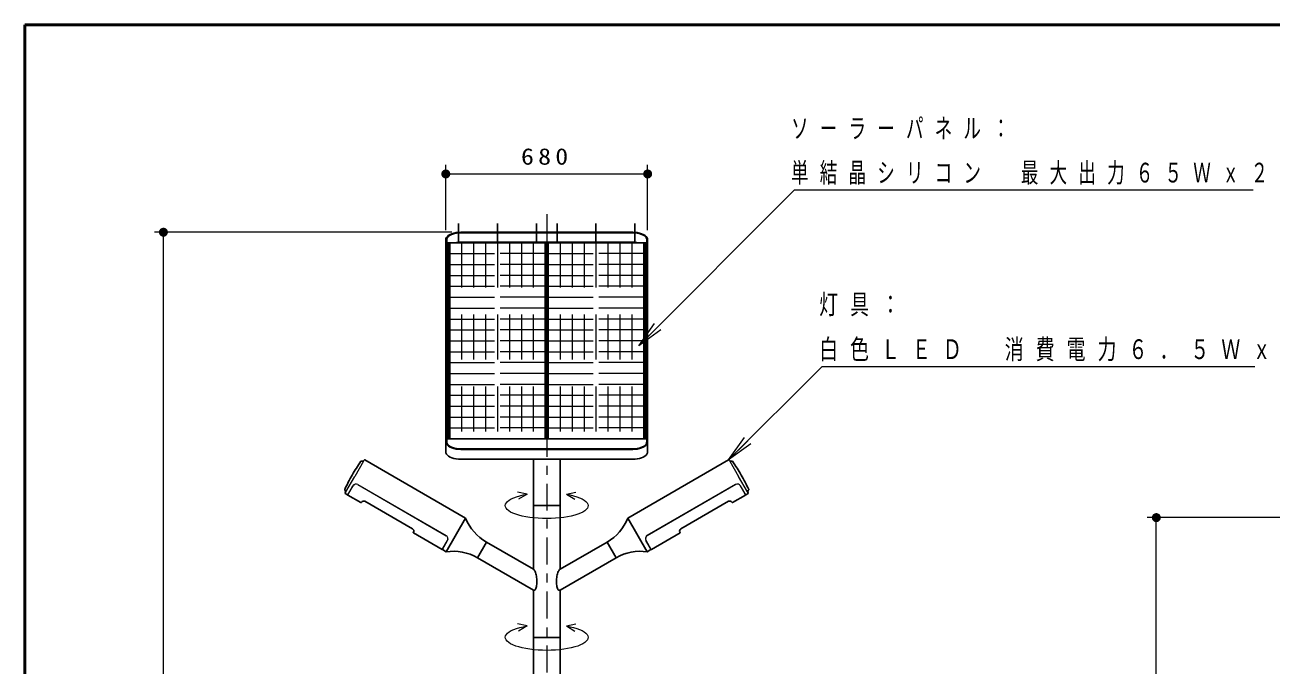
# Model space of a CAD drawing. Units: millimetres on the paper, scale 1:30. Extents: x 1315 to 1680, y -330 to -40.
# Drawn here: x 1315 to 1453.7, y -111.3 to -40 of the extents above; entities that cross this region are included whole.
import ezdxf

# ---------------------------------------------------------------- set-up
doc = ezdxf.new("R2010")
doc.units = ezdxf.units.MM
for name, pattern in [('USER1', [4.5, 2.5, -2]), ('USER2', [6, 3, -1, 1, -1]), ('USER4', [8, 5, -3])]:
    doc.linetypes.add(name, pattern=pattern)
doc.layers.add('1_30', color=7, linetype='Continuous', lineweight=25)
doc.layers.add('NAKAMURA図枠', color=7, linetype='Continuous', lineweight=13)
doc.styles.add('ＭＳ ゴシック', font='')
doc.styles.get('ＭＳ ゴシック').set_extended_font_data('MS Gothic')

# ---------------------------------------------------------------- blocks, each defined once
blk = doc.blocks.new('filled_dot')
at = {"color": 0, "linetype": 'Continuous', "lineweight": -2, "const_width": 1.25}
blk.add_lwpolyline([(-0.625, 0, 1), (0.625, 0, 1)], format="xyb", close=True, dxfattribs=at)

msp = doc.modelspace()

# ---------------------------------------------------------------- linework, layer by layer
at = {"layer": '1_30', "lineweight": 13}
for p, q in [((1361.84, -62.827), (1361.84, -55.588)), ((1361.84, -56.588), (1384.307, -56.588)), ((1384.307, -62.827), (1384.307, -55.588)), ((1362.507, -63.077), (1329.413, -63.077)), ((1330.413, -194.84), (1330.413, -63.077)), ((1383.308, -75.725), (1385.076, -73.25)), ((1383.308, -75.725), (1385.429, -73.604)), ((1385.783, -73.957), (1383.308, -75.725)), ((1393.323, -88.409), (1395.091, -85.934)), ((1393.323, -88.409), (1395.444, -86.288)), ((1395.798, -86.642), (1393.323, -88.409)), ((1476.981, -94.84), (1439.92, -94.84)), ((1440.92, -194.84), (1440.92, -94.84))]:
    msp.add_line(p, q, dxfattribs=at)
at = {"layer": '1_30', "color": 2}
for p, q in [((1363.257, -62.115), (1363.257, -64.243)), ((1367.59, -62.115), (1367.59, -64.243)), ((1371.924, -62.115), (1371.924, -64.243)), ((1374.224, -62.115), (1374.224, -64.243)), ((1378.557, -62.115), (1378.557, -64.243)), ((1382.89, -62.115), (1382.89, -64.243)), ((1364.053, -94.893), (1352.824, -88.409)), ((1382.094, -94.893), (1393.323, -88.409)), ((1350.657, -92.162), (1350.902, -92.304)), ((1350.946, -92.329), (1352.404, -93.17)), ((1395.201, -92.329), (1393.744, -93.17)), ((1395.49, -92.162), (1395.245, -92.304)), ((1352.449, -93.158), (1352.47, -93.123)), ((1352.834, -93.025), (1358.145, -96.092)), ((1393.313, -93.025), (1388.002, -96.092)), ((1393.698, -93.158), (1393.678, -93.123)), ((1364.053, -94.893), (1361.887, -98.645)), ((1364.053, -94.893), (1361.887, -98.645)), ((1382.094, -94.893), (1384.261, -98.645)), ((1382.094, -94.893), (1384.261, -98.645)), ((1358.223, -96.491), (1358.243, -96.456)), ((1358.235, -96.537), (1361.425, -98.379)), ((1387.912, -96.537), (1384.723, -98.379)), ((1387.925, -96.491), (1387.904, -96.456)), ((1361.468, -98.404), (1361.887, -98.645)), ((1365.352, -99.309), (1366.361, -97.562)), ((1371.589, -100.581), (1366.361, -97.562)), ((1374.559, -100.581), (1379.786, -97.562)), ((1380.795, -99.309), (1379.786, -97.562)), ((1384.679, -98.404), (1384.261, -98.645)), ((1371.589, -102.909), (1365.352, -99.309)), ((1374.559, -102.909), (1380.795, -99.309))]:
    msp.add_line(p, q, dxfattribs=at)
at = {"layer": '1_30', "linetype": 'USER2', "lineweight": 13}
msp.add_line((1373.074, -61.066), (1373.074, -233.328), dxfattribs=at)
at = {"layer": '1_30', "color": 1}
for p, q in [((1363.507, -63.077), (1367.59, -63.077)), ((1363.507, -63.127), (1367.59, -63.127)), ((1373.074, -63.077), (1367.59, -63.077)), ((1373.074, -63.127), (1367.59, -63.127)), ((1373.074, -63.077), (1378.557, -63.077)), ((1373.074, -63.127), (1378.557, -63.127)), ((1382.64, -63.077), (1378.557, -63.077)), ((1382.64, -63.127), (1378.557, -63.127)), ((1361.84, -63.91), (1361.84, -87.507)), ((1361.94, -63.91), (1361.94, -86.41)), ((1363.507, -64.174), (1367.59, -64.174)), ((1373.074, -64.174), (1367.59, -64.174)), ((1373.074, -64.174), (1378.557, -64.174)), ((1382.64, -64.174), (1378.557, -64.174)), ((1384.207, -63.91), (1384.207, -86.41)), ((1384.307, -63.91), (1384.307, -87.507)), ((1363.507, -87.193), (1367.59, -87.193)), ((1363.507, -87.243), (1367.59, -87.243)), ((1373.074, -87.193), (1367.59, -87.193)), ((1373.074, -87.243), (1367.59, -87.243)), ((1373.074, -87.193), (1378.557, -87.193)), ((1373.074, -87.243), (1378.557, -87.243)), ((1382.64, -87.193), (1378.557, -87.193)), ((1382.64, -87.243), (1378.557, -87.243)), ((1363.507, -88.34), (1367.59, -88.34)), ((1373.074, -88.34), (1367.59, -88.34)), ((1368.99, -88.34), (1373.074, -88.34)), ((1373.074, -88.34), (1378.557, -88.34)), ((1382.64, -88.34), (1378.557, -88.34))]:
    msp.add_line(p, q, dxfattribs=at)
at = {"layer": '1_30'}
for p, q in [((1361.94, -64.243), (1367.59, -64.243)), ((1362.107, -64.243), (1362.107, -86.077)), ((1362.274, -64.243), (1362.274, -86.077)), ((1373.074, -64.243), (1367.59, -64.243)), ((1372.907, -64.243), (1372.907, -86.077)), ((1373.074, -64.243), (1378.557, -64.243)), ((1373.074, -64.243), (1373.074, -64.605)), ((1373.074, -64.243), (1373.074, -64.605)), ((1373.074, -64.605), (1373.074, -86.077)), ((1373.074, -64.605), (1373.074, -86.077)), ((1373.24, -64.243), (1373.24, -86.077)), ((1384.207, -64.243), (1378.557, -64.243)), ((1383.874, -64.243), (1383.874, -86.077)), ((1384.04, -64.243), (1384.04, -86.077)), ((1361.94, -86.077), (1367.59, -86.077)), ((1363.158, -87.174), (1367.59, -87.174)), ((1373.074, -86.077), (1367.59, -86.077)), ((1373.074, -87.174), (1367.59, -87.174)), ((1372.907, -86.077), (1373.074, -86.077)), ((1373.074, -86.077), (1378.557, -86.077)), ((1373.24, -86.077), (1373.074, -86.077)), ((1373.074, -87.174), (1378.557, -87.174)), ((1384.207, -86.077), (1378.557, -86.077)), ((1382.989, -87.174), (1378.557, -87.174)), ((1371.589, -100.581), (1371.589, -88.34)), ((1374.559, -100.581), (1374.559, -88.34)), ((1374.559, -93.507), (1371.589, -93.507)), ((1371.589, -145.94), (1371.589, -102.909)), ((1374.559, -145.94), (1374.559, -102.909)), ((1374.559, -108.174), (1371.589, -108.174))]:
    msp.add_line(p, q, dxfattribs=at)
at = {"layer": '1_30', "linetype": 'USER4', "lineweight": 13}
for p, q in [((1363.603, -64.243), (1363.603, -86.077)), ((1364.932, -64.243), (1364.932, -86.077)), ((1366.261, -64.243), (1366.261, -86.077)), ((1367.59, -64.243), (1367.59, -86.077)), ((1368.919, -64.243), (1368.919, -86.077)), ((1370.249, -64.243), (1370.249, -86.077)), ((1371.578, -64.243), (1371.578, -86.077)), ((1374.569, -64.243), (1374.569, -86.077)), ((1375.899, -64.243), (1375.899, -86.077)), ((1377.228, -64.243), (1377.228, -86.077)), ((1378.557, -64.243), (1378.557, -86.077)), ((1379.886, -64.243), (1379.886, -86.077)), ((1381.215, -64.243), (1381.215, -86.077)), ((1382.544, -64.243), (1382.544, -86.077)), ((1362.274, -65.456), (1367.59, -65.456)), ((1372.907, -65.456), (1367.59, -65.456)), ((1373.24, -65.456), (1378.557, -65.456)), ((1383.874, -65.456), (1378.557, -65.456)), ((1362.274, -66.669), (1367.59, -66.669)), ((1362.274, -67.882), (1367.59, -67.882)), ((1372.907, -66.669), (1367.59, -66.669)), ((1372.907, -67.882), (1367.59, -67.882)), ((1373.24, -66.669), (1378.557, -66.669)), ((1373.24, -67.882), (1378.557, -67.882)), ((1383.874, -66.669), (1378.557, -66.669)), ((1383.874, -67.882), (1378.557, -67.882)), ((1362.274, -69.095), (1367.59, -69.095)), ((1372.907, -69.095), (1367.59, -69.095)), ((1373.24, -69.095), (1378.557, -69.095)), ((1383.874, -69.095), (1378.557, -69.095)), ((1362.274, -70.308), (1367.59, -70.308)), ((1372.907, -70.308), (1367.59, -70.308)), ((1373.24, -70.308), (1378.557, -70.308)), ((1383.874, -70.308), (1378.557, -70.308)), ((1362.274, -71.521), (1367.59, -71.521)), ((1372.907, -71.521), (1367.59, -71.521)), ((1373.24, -71.521), (1378.557, -71.521)), ((1383.874, -71.521), (1378.557, -71.521)), ((1362.274, -72.734), (1367.59, -72.734)), ((1372.907, -72.734), (1367.59, -72.734)), ((1373.24, -72.734), (1378.557, -72.734)), ((1383.874, -72.734), (1378.557, -72.734)), ((1362.274, -73.947), (1367.59, -73.947)), ((1372.907, -73.947), (1367.59, -73.947)), ((1373.24, -73.947), (1378.557, -73.947)), ((1383.874, -73.947), (1378.557, -73.947)), ((1362.274, -75.16), (1367.59, -75.16)), ((1372.907, -75.16), (1367.59, -75.16)), ((1373.24, -75.16), (1378.557, -75.16)), ((1383.874, -75.16), (1378.557, -75.16)), ((1362.274, -76.373), (1367.59, -76.373)), ((1362.274, -77.586), (1367.59, -77.586)), ((1372.907, -76.373), (1367.59, -76.373)), ((1372.907, -77.586), (1367.59, -77.586)), ((1373.24, -76.373), (1378.557, -76.373)), ((1373.24, -77.586), (1378.557, -77.586)), ((1383.874, -76.373), (1378.557, -76.373)), ((1383.874, -77.586), (1378.557, -77.586)), ((1362.274, -78.799), (1367.59, -78.799)), ((1372.907, -78.799), (1367.59, -78.799)), ((1373.24, -78.799), (1378.557, -78.799)), ((1383.874, -78.799), (1378.557, -78.799)), ((1362.274, -80.012), (1367.59, -80.012)), ((1372.907, -80.012), (1367.59, -80.012)), ((1373.24, -80.012), (1378.557, -80.012)), ((1383.874, -80.012), (1378.557, -80.012)), ((1362.274, -81.225), (1367.59, -81.225)), ((1372.907, -81.225), (1367.59, -81.225)), ((1373.24, -81.225), (1378.557, -81.225)), ((1383.874, -81.225), (1378.557, -81.225)), ((1362.274, -82.438), (1367.59, -82.438)), ((1372.907, -82.438), (1367.59, -82.438)), ((1373.24, -82.438), (1378.557, -82.438)), ((1383.874, -82.438), (1378.557, -82.438)), ((1362.274, -83.651), (1367.59, -83.651)), ((1372.907, -83.651), (1367.59, -83.651)), ((1373.24, -83.651), (1378.557, -83.651)), ((1383.874, -83.651), (1378.557, -83.651)), ((1362.274, -84.864), (1367.59, -84.864)), ((1372.907, -84.864), (1367.59, -84.864)), ((1373.24, -84.864), (1378.557, -84.864)), ((1383.874, -84.864), (1378.557, -84.864))]:
    msp.add_line(p, q, dxfattribs=at)
at = {"layer": '1_30', "color": 2, "lineweight": 13}
for p, q in [((1352.694, -88.569), (1351.712, -90.269)), ((1393.453, -88.569), (1394.435, -90.269)), ((1350.731, -91.97), (1351.712, -90.269)), ((1350.925, -92.298), (1351.5, -91.302)), ((1350.94, -92.306), (1351.515, -91.31)), ((1352.038, -91.17), (1361.882, -96.853)), ((1352.047, -91.155), (1361.89, -96.839)), ((1394.101, -91.155), (1384.257, -96.839)), ((1394.109, -91.17), (1384.265, -96.853)), ((1395.417, -91.97), (1394.435, -90.269)), ((1395.208, -92.306), (1394.633, -91.31)), ((1395.222, -92.298), (1394.647, -91.302)), ((1361.447, -98.373), (1362.022, -97.377)), ((1361.462, -98.381), (1362.037, -97.385)), ((1384.685, -98.381), (1384.11, -97.385)), ((1384.7, -98.373), (1384.125, -97.377))]:
    msp.add_line(p, q, dxfattribs=at)
at = {"layer": '1_30', "color": 190, "linetype": 'USER1', "lineweight": 13}
for p, q in [((1370.881, -92.235), (1369.817, -92.01)), ((1370.881, -92.235), (1369.95, -92.799)), ((1375.266, -92.235), (1376.33, -92.01)), ((1375.266, -92.235), (1376.197, -92.799)), ((1370.881, -106.902), (1369.817, -106.677)), ((1375.266, -106.902), (1376.33, -106.677)), ((1370.881, -106.902), (1369.95, -107.465)), ((1375.266, -106.902), (1376.197, -107.465))]:
    msp.add_line(p, q, dxfattribs=at)
at = {"layer": '1_30', "lineweight": 13}
for points in [[(1383.308, -75.725), (1400.667, -58.366), (1451.702, -58.366)], [(1393.323, -88.409), (1403.714, -78.019), (1451.885, -78.019)]]:
    msp.add_lwpolyline(points, dxfattribs=at)
at = {"layer": '1_30', "color": 1}
for points in [[(1361.84, -63.91), (1361.861, -63.78), (1361.922, -63.652), (1362.022, -63.532), (1362.159, -63.42), (1362.328, -63.321), (1362.527, -63.236), (1362.75, -63.168), (1362.992, -63.117), (1363.246, -63.087), (1363.507, -63.077)], [(1361.94, -63.91), (1361.96, -63.787), (1362.017, -63.668), (1362.111, -63.554), (1362.239, -63.45), (1362.399, -63.356), (1362.586, -63.276), (1362.796, -63.212), (1363.023, -63.165), (1363.262, -63.136), (1363.507, -63.127)], [(1384.307, -63.91), (1384.286, -63.78), (1384.225, -63.652), (1384.125, -63.532), (1383.989, -63.42), (1383.819, -63.321), (1383.62, -63.236), (1383.397, -63.168), (1383.155, -63.117), (1382.901, -63.087), (1382.64, -63.077)], [(1384.207, -63.91), (1384.188, -63.787), (1384.13, -63.668), (1384.036, -63.554), (1383.908, -63.45), (1383.748, -63.356), (1383.561, -63.276), (1383.351, -63.212), (1383.124, -63.165), (1382.885, -63.136), (1382.64, -63.127)], [(1362.861, -64.243), (1363.176, -64.191), (1363.507, -64.174)], [(1383.286, -64.243), (1382.971, -64.191), (1382.64, -64.174)], [(1363.507, -87.243), (1363.246, -87.233), (1362.992, -87.203), (1362.75, -87.153), (1362.527, -87.084), (1362.328, -86.999), (1362.159, -86.9), (1362.022, -86.788), (1361.922, -86.668), (1361.861, -86.54), (1361.84, -86.41)], [(1363.507, -87.193), (1363.262, -87.184), (1363.023, -87.155), (1362.796, -87.108), (1362.586, -87.044), (1362.399, -86.964), (1362.239, -86.87), (1362.111, -86.766), (1362.017, -86.652), (1361.96, -86.533), (1361.94, -86.41)], [(1382.64, -87.193), (1382.885, -87.184), (1383.124, -87.155), (1383.351, -87.108), (1383.561, -87.044), (1383.748, -86.964), (1383.908, -86.87), (1384.036, -86.766), (1384.13, -86.652), (1384.188, -86.533), (1384.207, -86.41)], [(1382.64, -87.243), (1382.901, -87.233), (1383.155, -87.203), (1383.397, -87.153), (1383.62, -87.084), (1383.819, -86.999), (1383.989, -86.9), (1384.125, -86.788), (1384.225, -86.668), (1384.286, -86.54), (1384.307, -86.41)], [(1363.507, -88.34), (1363.246, -88.33), (1362.992, -88.3), (1362.75, -88.249), (1362.527, -88.181), (1362.328, -88.096), (1362.159, -87.997), (1362.022, -87.885), (1361.922, -87.764), (1361.861, -87.637), (1361.84, -87.507)], [(1382.64, -88.34), (1382.901, -88.33), (1383.155, -88.3), (1383.397, -88.249), (1383.62, -88.181), (1383.819, -88.096), (1383.989, -87.997), (1384.125, -87.885), (1384.225, -87.764), (1384.286, -87.637), (1384.307, -87.507)]]:
    msp.add_lwpolyline(points, dxfattribs=at)
at = {"layer": '1_30', "color": 190, "linetype": 'USER1', "lineweight": 13}
for points in [[(1375.266, -92.235), (1375.682, -92.315), (1376.069, -92.408), (1376.423, -92.514), (1376.738, -92.63), (1377.013, -92.756), (1377.244, -92.891), (1377.428, -93.033), (1377.564, -93.18), (1377.649, -93.33), (1377.683, -93.483), (1377.665, -93.636), (1377.596, -93.787), (1377.477, -93.935), (1377.308, -94.079), (1377.091, -94.216), (1376.83, -94.345), (1376.527, -94.465), (1376.185, -94.574), (1375.808, -94.671), (1375.401, -94.755), (1374.967, -94.825), (1374.513, -94.88), (1374.042, -94.92), (1373.561, -94.945), (1373.074, -94.953), (1372.587, -94.945), (1372.105, -94.92), (1371.634, -94.88), (1371.18, -94.825), (1370.746, -94.755), (1370.339, -94.671), (1369.962, -94.574), (1369.62, -94.465), (1369.317, -94.345), (1369.056, -94.216), (1368.839, -94.079), (1368.671, -93.935), (1368.551, -93.787), (1368.482, -93.636), (1368.464, -93.483), (1368.498, -93.33), (1368.583, -93.18), (1368.719, -93.033), (1368.903, -92.891), (1369.134, -92.756), (1369.409, -92.63), (1369.725, -92.514), (1370.078, -92.408), (1370.465, -92.315), (1370.881, -92.235)], [(1375.266, -106.902), (1375.682, -106.982), (1376.069, -107.075), (1376.423, -107.18), (1376.738, -107.297), (1377.013, -107.423), (1377.244, -107.558), (1377.428, -107.699), (1377.564, -107.846), (1377.649, -107.997), (1377.683, -108.149), (1377.665, -108.302), (1377.596, -108.454), (1377.477, -108.602), (1377.308, -108.745), (1377.091, -108.882), (1376.83, -109.012), (1376.527, -109.131), (1376.185, -109.24), (1375.808, -109.337), (1375.401, -109.422), (1374.967, -109.492), (1374.513, -109.547), (1374.042, -109.587), (1373.561, -109.611), (1373.074, -109.619), (1372.587, -109.611), (1372.105, -109.587), (1371.634, -109.547), (1371.18, -109.492), (1370.746, -109.422), (1370.339, -109.337), (1369.962, -109.24), (1369.62, -109.131), (1369.317, -109.012), (1369.056, -108.882), (1368.839, -108.745), (1368.671, -108.602), (1368.551, -108.454), (1368.482, -108.302), (1368.464, -108.149), (1368.498, -107.997), (1368.583, -107.846), (1368.719, -107.699), (1368.903, -107.558), (1369.134, -107.423), (1369.409, -107.297), (1369.725, -107.18), (1370.078, -107.075), (1370.465, -106.982), (1370.881, -106.902)]]:
    msp.add_lwpolyline(points, dxfattribs=at)
at = {"layer": '1_30', "color": 2}
for points in [[(1371.589, -102.909), (1371.64, -102.929), (1371.691, -102.929), (1371.74, -102.908), (1371.786, -102.867), (1371.829, -102.807), (1371.868, -102.729), (1371.902, -102.635), (1371.93, -102.525), (1371.953, -102.401), (1371.97, -102.266), (1371.98, -102.123), (1371.983, -101.973), (1371.98, -101.819), (1371.97, -101.664), (1371.953, -101.51), (1371.93, -101.36), (1371.902, -101.217), (1371.868, -101.083), (1371.829, -100.96), (1371.786, -100.851), (1371.74, -100.756), (1371.691, -100.679), (1371.64, -100.62), (1371.589, -100.581)], [(1374.559, -102.909), (1374.507, -102.929), (1374.456, -102.929), (1374.407, -102.908), (1374.361, -102.867), (1374.318, -102.807), (1374.279, -102.729), (1374.245, -102.635), (1374.217, -102.525), (1374.194, -102.401), (1374.177, -102.266), (1374.167, -102.123), (1374.164, -101.973), (1374.167, -101.819), (1374.177, -101.664), (1374.194, -101.51), (1374.217, -101.36), (1374.245, -101.217), (1374.279, -101.083), (1374.318, -100.96), (1374.361, -100.851), (1374.407, -100.756), (1374.456, -100.679), (1374.507, -100.62), (1374.559, -100.581)]]:
    msp.add_lwpolyline(points, dxfattribs=at)
for centre, radius, start, end in [((1368.743, -100.102), 20, 144.80548, 150), ((1352.427, -88.594), 0.0333, 78.16241, 144.80548), ((1352.502, -88.236), 0.333, 258.16241, 326.43616), ((1352.807, -88.438), 0.0333, 60, 146.43616), ((1393.34, -88.438), 0.0333, 33.56384, 120), ((1393.645, -88.236), 0.333, 213.56384, 281.83759), ((1393.721, -88.594), 0.0333, 35.19452, 101.83759), ((1377.404, -100.102), 20, 30, 35.19452), ((1368.743, -100.102), 20, 150, 155.19452), ((1377.404, -100.102), 20, 24.80548, 30), ((1350.619, -91.725), 0.0333, 155.19452, 221.83759), ((1350.346, -91.97), 0.333, 333.56384, 41.83759), ((1350.674, -92.133), 0.0333, 153.56384, 240), ((1350.954, -92.314), 0.0167, 150, 240), ((1395.193, -92.314), 0.0167, 300, 30), ((1395.801, -91.97), 0.333, 138.16241, 206.43616), ((1395.473, -92.133), 0.0333, 300, 26.43616), ((1395.528, -91.725), 0.0333, 318.16241, 24.80548), ((1352.42, -93.141), 0.0333, 240, 330), ((1352.7, -93.256), 0.267, 60, 150), ((1393.447, -93.256), 0.267, 30, 120), ((1393.727, -93.141), 0.0333, 210, 300), ((1369.048, -92.907), 5.375, 201.67532, 240), ((1377.099, -92.907), 5.375, 300, 338.32468), ((1358.012, -96.323), 0.267, 330, 60), ((1358.251, -96.508), 0.0333, 150, 240), ((1388.135, -96.323), 0.267, 120, 210), ((1387.896, -96.508), 0.0333, 300, 30), ((1361.433, -98.364), 0.0167, 240, 330), ((1384.714, -98.364), 0.0167, 210, 300), ((1362.665, -103.964), 5.375, 60, 98.32468), ((1383.482, -103.964), 5.375, 81.67532, 120)]:
    msp.add_arc(centre, radius, start, end, dxfattribs=at)
at = {"layer": '1_30', "color": 2, "lineweight": 13}
for centre, radius, start, end in [((1351.847, -91.502), 0.4, 60, 150), ((1351.847, -91.502), 0.383, 60, 150), ((1394.301, -91.502), 0.4, 30, 120), ((1394.301, -91.502), 0.383, 30, 120), ((1350.911, -92.289), 0.0167, 240, 330), ((1395.236, -92.289), 0.0167, 210, 300), ((1361.69, -97.185), 0.383, 330, 60), ((1361.69, -97.185), 0.4, 330, 60), ((1384.457, -97.185), 0.4, 120, 210), ((1384.457, -97.185), 0.383, 120, 210), ((1361.476, -98.389), 0.0167, 150, 240), ((1384.671, -98.389), 0.0167, 300, 30)]:
    msp.add_arc(centre, radius, start, end, dxfattribs=at)
at = {"layer": 'NAKAMURA図枠', "lineweight": 50}
for p, q in [((1315, -40), (1315, -297)), ((1680, -40), (1315, -40))]:
    msp.add_line(p, q, dxfattribs=at)

# ---------------------------------------------------------------- block references
at = {"layer": '1_30', "lineweight": 13, "xscale": 0.4, "yscale": 0.4}
msp.add_blockref('filled_dot', (1361.84, -56.588), dxfattribs=at)
for p, rotation in [((1384.307, -56.588), 180), ((1330.413, -63.077), 270), ((1440.92, -94.84), 270)]:
    msp.add_blockref('filled_dot', p, dxfattribs=dict(at, rotation=rotation))

# ---------------------------------------------------------------- texts
at = {"layer": '1_30', "style": 'ＭＳ ゴシック'}
for s, insert, char_height, attachment_point in [('\\T1.64;\\W0.65;ソーラーパネル：', (1400.268, -51.566), 2.199, 4), ('\\T1.33;\\W1.15;680', (1373.074, -55.588), 1.833, 8), ('\\T1.64;\\W0.65;単結晶シリコン\u3000最大出力６５Ｗｘ２', (1400.268, -56.566), 2.199, 4), ('\\T1.64;\\W0.7;灯具：', (1403.395, -71.219), 2.199, 4), ('\\T1.64;\\W0.7;白色ＬＥＤ\u3000消費電力６．５Ｗｘ２', (1403.395, -76.219), 2.199, 4)]:
    msp.add_mtext(s, dxfattribs=dict(at, insert=insert, char_height=char_height, attachment_point=attachment_point))

doc.saveas('drawing.dxf')
